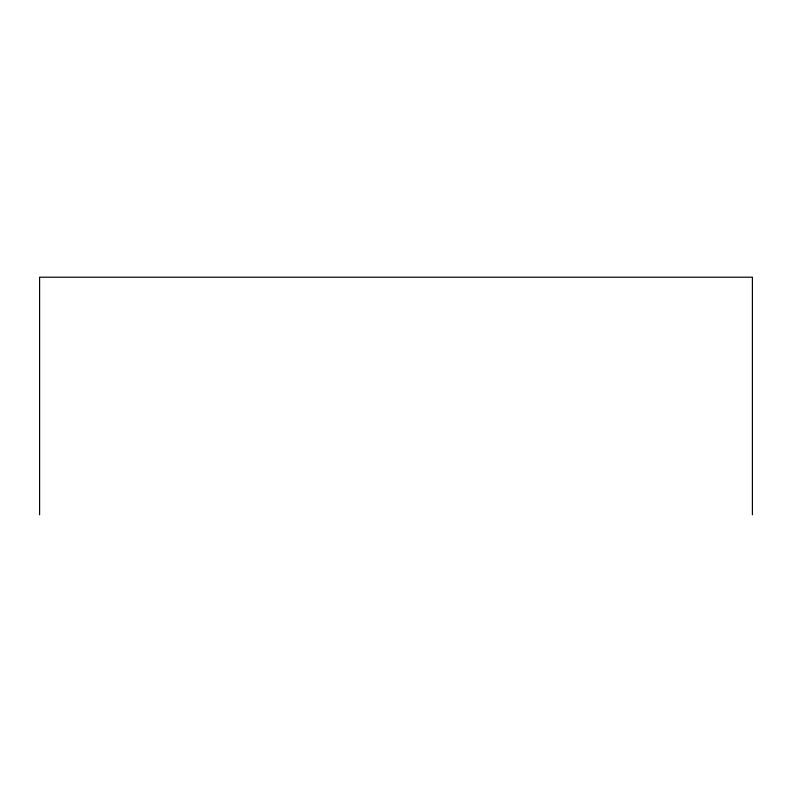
<?xml version="1.0" encoding="UTF-8"?>
<svg xmlns="http://www.w3.org/2000/svg" width="792" height="792" viewBox="0 0 792 792"><rect width="100%" height="100%" fill="white"/><g stroke="black" fill="none" stroke-linecap="round" stroke-linejoin="round"><path stroke-width="1.19" d="M752.4 514.79L752.4 277.21L39.6 277.21L39.6 514.79"/></g></svg>
